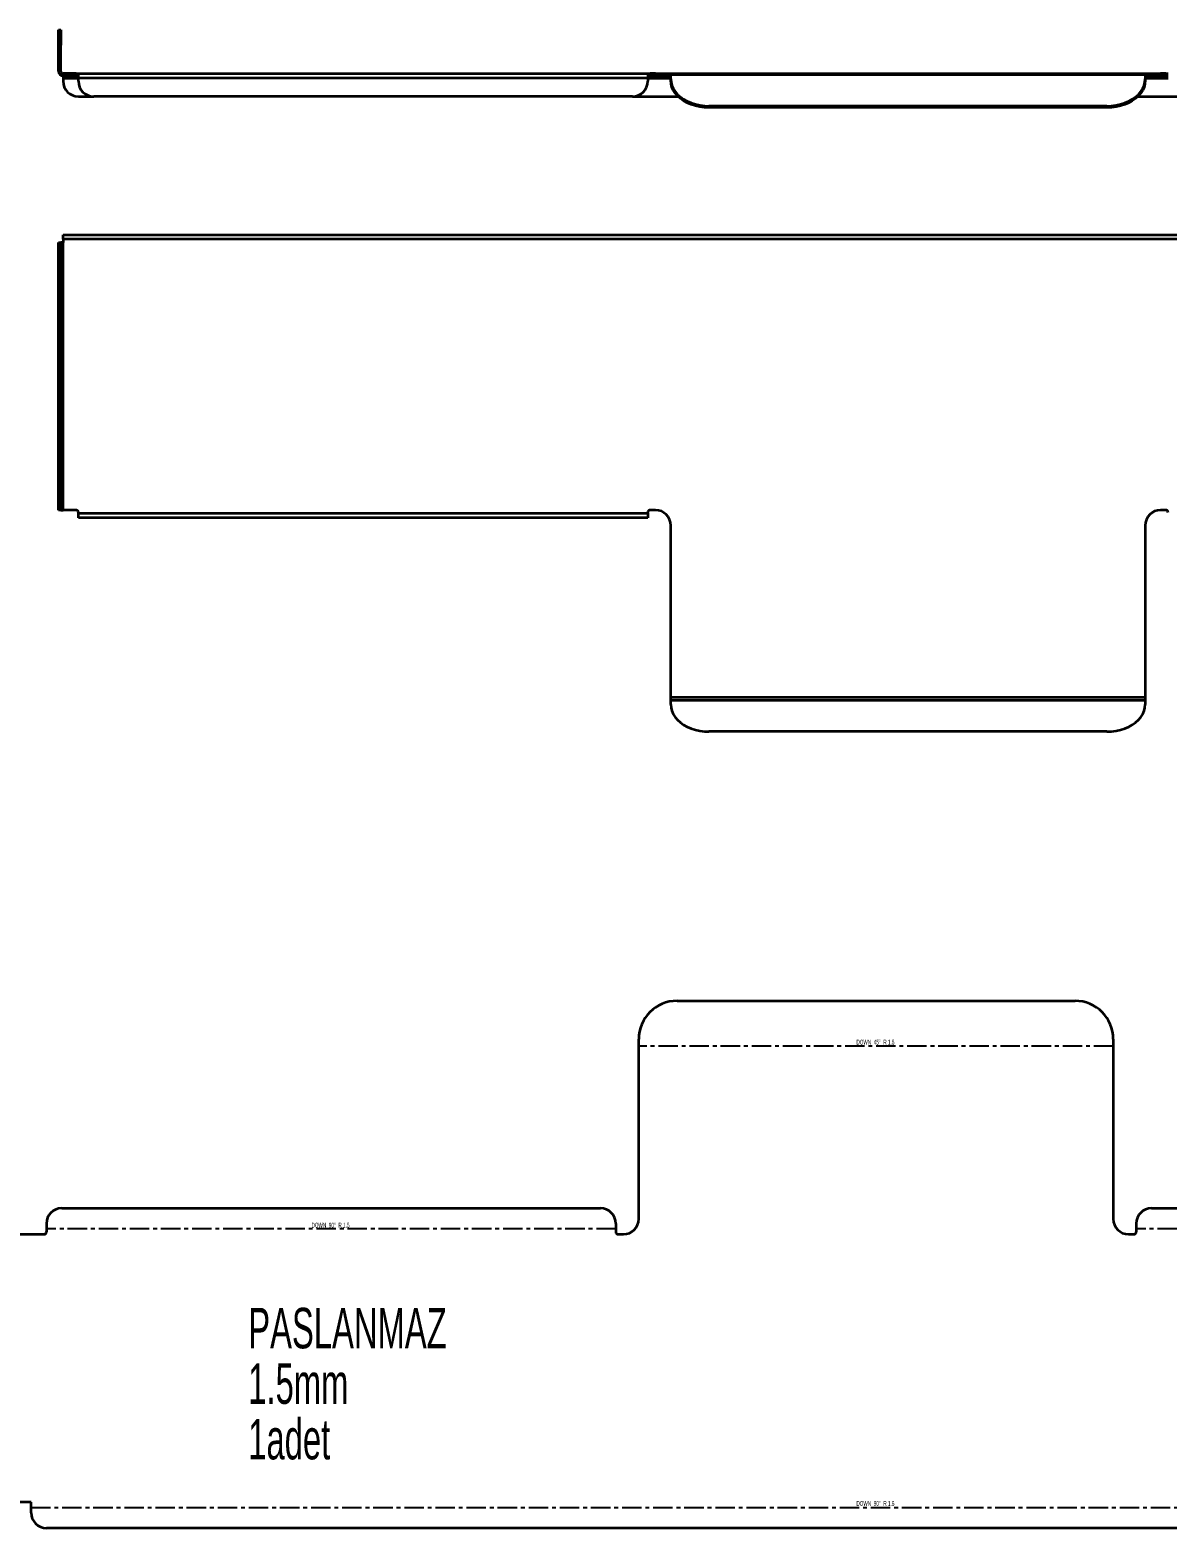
# Model space of a CAD drawing. Header units: millimetres. Extents: x -994 to 1477, y -314 to 819.
# Drawn here: x -14 to 729, y -314 to 665 of the extents above; entities that cross this region are included whole.
import ezdxf

# ---------------------------------------------------------------- set-up
doc = ezdxf.new("R2010")
doc.units = ezdxf.units.MM
doc.linetypes.add('CENTERX2', pattern=[20.32, 12.7, -2.54, 2.54, -2.54])
doc.styles.add('SLDTEXTSTYLE0', font='TXT', dxfattribs={"width": 0.572187})
doc.styles.add('SLDTEXTSTYLE2', font='TXT', dxfattribs={"width": 0.605})

# ---------------------------------------------------------------- blocks, each defined once
blk = doc.blocks.new('SW_NOTE_0')
at = {"color": 0, "linetype": 'Continuous', "lineweight": 0, "char_height": 26.458, "attachment_point": 1, "style": 'SLDTEXTSTYLE2'}
for s, insert in [('PASLANMAZ', (0, 34.11)), ('1.5mm', (0, -2.17)), ('1adet', (0, -38.45))]:
    blk.add_mtext(s, dxfattribs=dict(at, insert=insert))

msp = doc.modelspace()

# ---------------------------------------------------------------- linework, layer by layer
at = {"color": 7, "linetype": 'Continuous', "lineweight": 35}
for p, q in [((4.47, 664.84), (5.97, 664.84)), ((4.47, 654.84), (4.47, 664.84)), ((5.97, 664.84), (5.97, 654.84)), ((5.97, 654.84), (4.47, 654.84)), ((4.47, 637.84), (4.47, 654.84)), ((5.97, 637.84), (5.97, 654.84)), ((5.97, 637.84), (4.47, 637.84)), ((7.47, 636.34), (7.47, 634.84)), ((15.97, 636.34), (7.47, 636.34)), ((15.97, 634.84), (7.47, 634.84)), ((7.47, 634.84), (7.47, 633.34)), ((7.47, 633.34), (17.47, 633.34)), ((7.47, 633.34), (7.47, 631.34)), ((15.97, 634.84), (15.97, 636.34)), ((15.97, 636.34), (17.47, 636.34)), ((17.47, 634.84), (15.97, 634.84)), ((17.47, 633.34), (17.47, 636.34)), ((17.47, 636.34), (389.47, 636.34)), ((389.47, 633.34), (17.47, 633.34)), ((17.47, 631.34), (17.47, 633.34)), ((389.47, 636.34), (389.47, 633.34)), ((389.47, 636.34), (390.97, 636.34)), ((390.97, 634.84), (389.47, 634.84)), ((389.47, 633.34), (389.47, 631.34)), ((389.47, 633.34), (404.47, 633.34)), ((390.97, 636.34), (390.97, 634.84)), ((394.47, 636.34), (390.97, 636.34)), ((394.47, 634.84), (390.97, 634.84)), ((394.47, 634.84), (394.47, 636.34)), ((394.47, 636.34), (404.47, 636.34)), ((404.47, 634.84), (394.47, 634.84)), ((404.47, 635.46), (404.47, 636.34)), ((404.47, 636.34), (714.47, 636.34)), ((714.47, 635.46), (404.47, 635.46)), ((404.47, 632.8), (404.47, 635.46)), ((404.47, 631.74), (404.47, 632.8)), ((714.47, 636.34), (714.47, 635.46)), ((714.47, 636.34), (724.47, 636.34)), ((714.47, 635.46), (714.47, 632.8)), ((724.47, 634.84), (714.47, 634.84)), ((714.47, 633.34), (729.47, 633.34)), ((714.47, 632.8), (714.47, 631.74)), ((724.47, 636.34), (724.47, 634.84)), ((727.97, 636.34), (724.47, 636.34)), ((727.97, 634.84), (724.47, 634.84)), ((727.97, 634.84), (727.97, 636.34)), ((727.97, 636.34), (729.47, 636.34)), ((729.47, 634.84), (727.97, 634.84)), ((17.47, 621.34), (27.47, 621.34)), ((379.47, 621.34), (27.47, 621.34)), ((379.47, 621.34), (409.26, 621.34)), ((709.69, 621.34), (739.47, 621.34)), ((689.47, 615.12), (429.47, 615.12)), ((429.47, 615.12), (429.47, 614.06)), ((689.47, 614.06), (429.47, 614.06)), ((689.47, 614.06), (689.47, 615.12)), ((7.47, 528.03), (7.47, 531.03)), ((7.47, 531.03), (1111.47, 531.03)), ((4.47, 526.03), (5.97, 526.03)), ((4.47, 516.03), (4.47, 526.03)), ((5.97, 526.03), (5.97, 516.03)), ((7.47, 526.03), (5.97, 526.03)), ((7.47, 528.03), (7.47, 526.03)), ((1111.47, 528.03), (7.47, 528.03)), ((7.47, 351.03), (7.47, 526.03)), ((5.97, 516.03), (4.47, 516.03)), ((4.47, 361.03), (4.47, 516.03)), ((5.97, 361.03), (5.97, 516.03)), ((4.47, 361.03), (5.97, 361.03)), ((4.47, 351.03), (4.47, 361.03)), ((5.97, 361.03), (5.97, 351.03)), ((5.97, 351.03), (4.47, 351.03)), ((5.97, 351.03), (7.47, 351.03)), ((15.97, 351.03), (7.47, 351.03)), ((17.47, 349.03), (17.47, 349.53)), ((17.47, 349.03), (389.47, 349.03)), ((17.47, 346.03), (17.47, 349.03)), ((389.47, 346.03), (17.47, 346.03)), ((389.47, 349.03), (389.47, 349.53)), ((389.47, 349.03), (389.47, 346.03)), ((394.47, 351.03), (390.97, 351.03)), ((727.97, 351.03), (724.47, 351.03)), ((404.47, 228.77), (404.47, 341.03)), ((714.47, 341.03), (714.47, 228.77)), ((404.47, 228.77), (714.47, 228.77)), ((404.47, 226.65), (404.47, 228.77)), ((714.47, 226.65), (404.47, 226.65)), ((404.47, 223.99), (404.47, 226.65)), ((714.47, 228.77), (714.47, 226.65)), ((714.47, 226.65), (714.47, 223.99)), ((689.47, 206.32), (429.47, 206.32)), ((408.6, 30.31), (668.6, 30.31)), ((383.6, -112.21), (383.6, 5.31)), ((693.6, 5.31), (693.6, -112.21)), ((6.6, -105.21), (358.6, -105.21)), ((718.6, -105.21), (1070.6, -105.21)), ((-3.4, -115.21), (-3.4, -120.71)), ((368.6, -115.21), (368.6, -120.71)), ((708.6, -115.21), (708.6, -120.71)), ((-38.19, -122.21), (-4.9, -122.21)), ((370.1, -122.21), (373.6, -122.21)), ((703.6, -122.21), (707.1, -122.21)), ((-13.4, -297.21), (-78.4, -297.21)), ((-13.4, -304.21), (-13.4, -297.21)), ((1080.6, -314.21), (-3.4, -314.21))]:
    msp.add_line(p, q, dxfattribs=at)
at = {"color": 7, "linetype": 'CENTERX2'}
for p, q in [((693.6, 0.8), (383.6, 0.8)), ((368.6, -118.71), (-3.4, -118.71)), ((1080.6, -118.71), (708.6, -118.71)), ((-13.4, -300.71), (1090.6, -300.71))]:
    msp.add_line(p, q, dxfattribs=at)
at = {"color": 7, "linetype": 'Continuous', "lineweight": 35, "flags": 128}
for points in [[(404.47, 632.8), (404.66, 630.67), (405.2, 628.57), (406.1, 626.53), (407.34, 624.59), (408.9, 622.76), (410.76, 621.08), (412.9, 619.57), (415.27, 618.25), (417.86, 617.15), (420.61, 616.27), (423.49, 615.64), (426.46, 615.25), (429.47, 615.12)], [(429.47, 614.06), (426.46, 614.19), (423.49, 614.58), (420.61, 615.21), (417.86, 616.09), (415.27, 617.19), (412.9, 618.51), (410.76, 620.02), (408.9, 621.7), (407.34, 623.52), (406.1, 625.47), (405.2, 627.51), (404.66, 629.61), (404.47, 631.74)], [(689.47, 615.12), (692.49, 615.25), (695.46, 615.64), (698.34, 616.27), (701.09, 617.15), (703.68, 618.25), (706.05, 619.57), (708.19, 621.08), (710.05, 622.76), (711.61, 624.59), (712.85, 626.53), (713.75, 628.57), (714.29, 630.67), (714.47, 632.8)], [(714.47, 631.74), (714.29, 629.61), (713.75, 627.51), (712.85, 625.47), (711.61, 623.52), (710.05, 621.7), (708.19, 620.02), (706.05, 618.51), (703.68, 617.19), (701.09, 616.09), (698.34, 615.21), (695.46, 614.58), (692.49, 614.19), (689.47, 614.06)], [(404.47, 223.99), (404.66, 221.86), (405.2, 219.76), (406.1, 217.72), (407.34, 215.78), (408.9, 213.95), (410.76, 212.27), (412.9, 210.76), (415.27, 209.44), (417.86, 208.34), (420.61, 207.46), (423.49, 206.83), (426.46, 206.44), (429.47, 206.32)], [(689.47, 206.32), (692.49, 206.44), (695.46, 206.83), (698.34, 207.46), (701.09, 208.34), (703.68, 209.44), (706.05, 210.76), (708.19, 212.27), (710.05, 213.95), (711.61, 215.78), (712.85, 217.72), (713.75, 219.76), (714.29, 221.86), (714.47, 223.99)]]:
    msp.add_lwpolyline(points, dxfattribs=at)
at = {"color": 7, "linetype": 'Continuous', "lineweight": 35}
for centre, radius, start, end in [((7.47, 637.84), 3, 180, 270), ((7.47, 637.84), 1.5, 180, 270), ((17.47, 631.34), 10, 180, 270), ((27.47, 631.34), 10, 180, 270), ((379.47, 631.34), 10, 270, 0), ((15.97, 349.53), 1.5, 0, 90), ((390.97, 349.53), 1.5, 90, 180), ((394.47, 341.03), 10, 0, 90), ((724.47, 341.03), 10, 90, 180), ((727.97, 349.53), 1.5, 0, 90), ((408.6, 5.31), 25, 90, 180), ((668.6, 5.31), 25, 0, 90), ((6.6, -115.21), 10, 90, 180), ((358.6, -115.21), 10, 0, 90), ((718.6, -115.21), 10, 90, 180), ((373.6, -112.21), 10, 270, 0), ((703.6, -112.21), 10, 180, 270), ((-4.9, -120.71), 1.5, 270, 0), ((370.1, -120.71), 1.5, 180, 270), ((707.1, -120.71), 1.5, 270, 0), ((-3.4, -304.21), 10, 180, 270)]:
    msp.add_arc(centre, radius, start, end, dxfattribs=at)

# ---------------------------------------------------------------- block references
at = {"color": 7, "linetype": 'Continuous', "lineweight": 0}
msp.add_blockref('SW_NOTE_0', (128.46, -204.42), dxfattribs=at)

# ---------------------------------------------------------------- texts
at = {"color": 7, "linetype": 'Continuous', "lineweight": 0, "char_height": 3.175, "attachment_point": 2, "style": 'SLDTEXTSTYLE0'}
for s, insert in [('DOWN  45°  R 1.5', (538.22, 4.95)), ('DOWN  90°  R 1.5', (182.22, -114.68)), ('DOWN  90°  R 1.5', (538.22, -296.55))]:
    msp.add_mtext(s, dxfattribs=dict(at, insert=insert))

doc.saveas('drawing.dxf')
